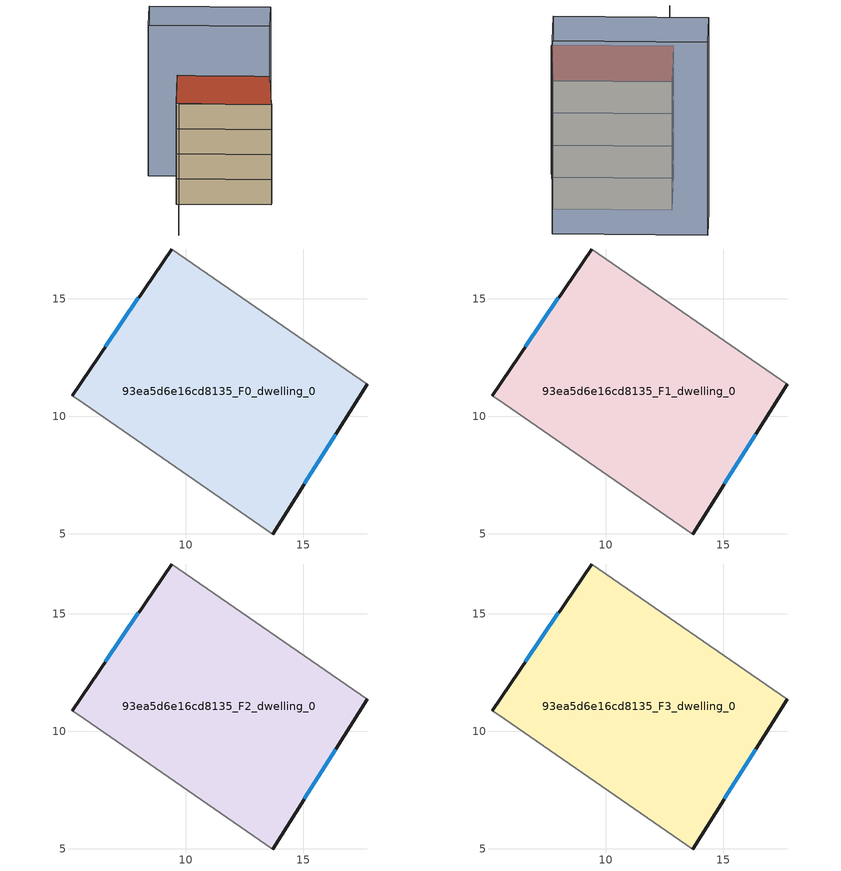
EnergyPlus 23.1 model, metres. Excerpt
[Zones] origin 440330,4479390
93ea5d6e16cd8135_F0_dwelling_0
 floor ground (EU_floor_Construction): 17.73,11.37 13.69,4.99 5.4,10.72 5.15,10.88 9.39,17.12 z0
 wall outside (EU_wall_Construction): 13.69,4.99 17.73,11.37 / 9.39,17.12 5.15,10.88 z0:3
 wall adiabatic (EU_wall_Construction): 17.73,11.37 9.39,17.12 / 5.15,10.88 5.4,10.72 13.69,4.99 z0:3
 window (EU_Window_Construction): 15.04,7.12 16.38,9.24 / 7.97,15.04 6.57,12.97 z1:2
93ea5d6e16cd8135_F1_dwelling_0
 floor to 93ea5d6e16cd8135_F0_dwelling_0 (EU_floor_Construction): 17.73,11.37 13.69,4.99 5.4,10.72 5.15,10.88 9.39,17.12 z3
 wall outside (EU_wall_Construction): 13.69,4.99 17.73,11.37 / 9.39,17.12 5.15,10.88 z3:6
 wall adiabatic (EU_wall_Construction): 17.73,11.37 9.39,17.12 / 5.15,10.88 5.4,10.72 13.69,4.99 z3:6
 window (EU_Window_Construction): 15.04,7.12 16.38,9.24 / 7.97,15.04 6.57,12.97 z4:5
93ea5d6e16cd8135_F2_dwelling_0
 floor to 93ea5d6e16cd8135_F1_dwelling_0 (EU_floor_Construction): 17.73,11.37 13.69,4.99 5.4,10.72 5.15,10.88 9.39,17.12 z6
 wall outside (EU_wall_Construction): 13.69,4.99 17.73,11.37 / 9.39,17.12 5.15,10.88 z6:9
 wall adiabatic (EU_wall_Construction): 17.73,11.37 9.39,17.12 / 5.15,10.88 5.4,10.72 13.69,4.99 z6:9
 window (EU_Window_Construction): 15.04,7.12 16.38,9.24 / 7.97,15.04 6.57,12.97 z7:8
93ea5d6e16cd8135_F3_dwelling_0
 floor to 93ea5d6e16cd8135_F2_dwelling_0 (EU_floor_Construction): 17.73,11.37 13.69,4.99 5.4,10.72 5.15,10.88 9.39,17.12 z9
 wall outside (EU_wall_Construction): 13.69,4.99 17.73,11.37 / 9.39,17.12 5.15,10.88 z9:12
 wall adiabatic (EU_wall_Construction): 17.73,11.37 9.39,17.12 / 5.15,10.88 5.4,10.72 13.69,4.99 z9:12
 window (EU_Window_Construction): 15.04,7.12 16.38,9.24 / 7.97,15.04 6.57,12.97 z10:11
 roof outside (EU_roof_Construction): 13.69,4.99 17.73,11.37 9.39,17.12 5.15,10.88 5.4,10.72 z12
shading: 0.87,3.8 5.4,10.73 / 5.4,10.73 13.89,5.17 z0:12; 17.73,11.37 6.81,18.9 / 6.81,18.9 9.69,23.09 / 9.69,23.09 20.61,15.56 / 20.61,15.56 17.73,11.37 z0:18
[Building]
EU S2 Campaign: North Axis=0; Terrain=City; Solar Distribution=FullExterior
[Site:Location]
Madrid: Latitude=40.5; Longitude=-3.5; Time Zone=1; Elevation=609
[SizingPeriod:WeatherFileDays]
AnnualSizingPeriod: Begin Month=1; Begin Day of Month=1; End Month=12; End Day of Month=31; Day of Week for Start Day=Monday; Use Weather File Daylight Saving Period=No; Use Weather File Rain and Snow Indicators=No
[MATERIAL]
EU_InternalMass_Material: Roughness=MediumRough; Thickness=0.1; Conductivity=1; Density=1800; Specific Heat=900; Thermal Absorptance=0.9; Solar Absorptance=0.7; Visible Absorptance=0.7
[MATERIAL:NOMASS] Roughness=MediumRough; Thermal Absorptance=0.9; Solar Absorptance=0.7; Visible Absorptance=0.7
Name | Thermal Resistance
EU_wall_NoMass | 0.459673
EU_roof_NoMass | 0.495815
EU_floor_NoMass | 0.788942
[WINDOWMATERIAL:SIMPLEGLAZINGSYSTEM]
EU_Window_SimpleGlazing: UFactor=4.26103; Solar Heat Gain Coefficient=0.85; Visible Transmittance=0.85
[CONSTRUCTION]
EU_wall_Construction: EU_wall_NoMass
EU_roof_Construction: EU_roof_NoMass
EU_floor_Construction: EU_floor_NoMass
EU_InternalMass_Construction: EU_InternalMass_Material
EU_Window_Construction: EU_Window_SimpleGlazing
[ZONE] Type=1; Multiplier=1; Ceiling Height=autocalculate; Volume=231.864; Floor Area=autocalculate; Part of Total Floor Area=Yes
93ea5d6e16cd8135_F0_dwelling_0; 93ea5d6e16cd8135_F1_dwelling_0; 93ea5d6e16cd8135_F2_dwelling_0; 93ea5d6e16cd8135_F3_dwelling_0
[INTERNALMASS] Construction=EU_InternalMass_Construction; Surface Area=77.2879
Name | Zone or ZoneList
93ea5d6e16cd8135_F0_dwelling_0_EU_InternalMass | 93ea5d6e16cd8135_F0_dwelling_0
93ea5d6e16cd8135_F1_dwelling_0_EU_InternalMass | 93ea5d6e16cd8135_F1_dwelling_0
93ea5d6e16cd8135_F2_dwelling_0_EU_InternalMass | 93ea5d6e16cd8135_F2_dwelling_0
93ea5d6e16cd8135_F3_dwelling_0_EU_InternalMass | 93ea5d6e16cd8135_F3_dwelling_0
[OTHEREQUIPMENT] Fuel Type=Electricity; Design Level Calculation Method=Watts/Area; Power per Zone Floor Area=1; Fraction Latent=0; Fraction Radiant=0; Fraction Lost=0; Carbon Dioxide Generation Rate=0; EndUse Subcategory=EU_Step8_InternalGains
Name | Zone or ZoneList or Space or SpaceList | Schedule
EU_Step8_InternalGain_93ea5d6e16cd8135_F0_dwelling_0_f000 | 93ea5d6e16cd8135_F0_dwelling_0 | EU_Step8_GainSchedule_93ea5d6e16cd8135_F0_dwelling_0_f000
EU_Step8_InternalGain_93ea5d6e16cd8135_F1_dwelling_0_f000 | 93ea5d6e16cd8135_F1_dwelling_0 | EU_Step8_GainSchedule_93ea5d6e16cd8135_F1_dwelling_0_f000
EU_Step8_InternalGain_93ea5d6e16cd8135_F2_dwelling_0_f000 | 93ea5d6e16cd8135_F2_dwelling_0 | EU_Step8_GainSchedule_93ea5d6e16cd8135_F2_dwelling_0_f000
EU_Step8_InternalGain_93ea5d6e16cd8135_F3_dwelling_0_f000 | 93ea5d6e16cd8135_F3_dwelling_0 | EU_Step8_GainSchedule_93ea5d6e16cd8135_F3_dwelling_0_f000
[ZONEVENTILATION:DESIGNFLOWRATE] Schedule=EU_AlwaysOn; Design Flow Rate Calculation Method=AirChanges/Hour; Air Changes per Hour=0.719161; Ventilation Type=Natural; Fan Pressure Rise=0; Fan Total Efficiency=1; Constant Term Coefficient=1; Temperature Term Coefficient=0; Velocity Term Coefficient=0; Velocity Squared Term Coefficient=0; Minimum Indoor Temperature=-100; Maximum Indoor Temperature=100; Delta Temperature=-100; Minimum Outdoor Temperature=-100; Maximum Outdoor Temperature=100; Maximum Wind Speed=40
Name | Zone or ZoneList or Space or SpaceList
EU_ConstantAir_93ea5d6e16cd8135_F0_dwelling_0 | 93ea5d6e16cd8135_F0_dwelling_0
EU_ConstantAir_93ea5d6e16cd8135_F1_dwelling_0 | 93ea5d6e16cd8135_F1_dwelling_0
EU_ConstantAir_93ea5d6e16cd8135_F2_dwelling_0 | 93ea5d6e16cd8135_F2_dwelling_0
EU_ConstantAir_93ea5d6e16cd8135_F3_dwelling_0 | 93ea5d6e16cd8135_F3_dwelling_0
[HVACTEMPLATE:THERMOSTAT] Constant Heating Setpoint=20; Constant Cooling Setpoint=50
EU_HeatOnly_93ea5d6e16cd8135_F0_dwelling_0; EU_HeatOnly_93ea5d6e16cd8135_F1_dwelling_0; EU_HeatOnly_93ea5d6e16cd8135_F2_dwelling_0; EU_HeatOnly_93ea5d6e16cd8135_F3_dwelling_0
[HVACTEMPLATE:ZONE:IDEALLOADSAIRSYSTEM] System Availability Schedule=EU_AlwaysOn; Maximum Heating Supply Air Temperature=50; Minimum Cooling Supply Air Temperature=13; Maximum Heating Supply Air Humidity Ratio=0.0156; Minimum Cooling Supply Air Humidity Ratio=0.0077; Heating Limit=NoLimit; Cooling Limit=NoLimit; Heating Availability Schedule=EU_AlwaysOn; Cooling Availability Schedule=EU_CoolingOff; Dehumidification Control Type=ConstantSensibleHeatRatio; Cooling Sensible Heat Ratio=0.7; Dehumidification Setpoint=60; Humidification Control Type=None; Humidification Setpoint=30; Outdoor Air Method=None; Outdoor Air Flow Rate per Person=0.00944; Outdoor Air Flow Rate per Zone Floor Area=0; Outdoor Air Flow Rate per Zone=0; Demand Controlled Ventilation Type=None; Outdoor Air Economizer Type=NoEconomizer; Heat Recovery Type=None; Sensible Heat Recovery Effectiveness=0.7; Latent Heat Recovery Effectiveness=0.65
Name | Template Thermostat
93ea5d6e16cd8135_F0_dwelling_0 | EU_HeatOnly_93ea5d6e16cd8135_F0_dwelling_0
93ea5d6e16cd8135_F1_dwelling_0 | EU_HeatOnly_93ea5d6e16cd8135_F1_dwelling_0
93ea5d6e16cd8135_F2_dwelling_0 | EU_HeatOnly_93ea5d6e16cd8135_F2_dwelling_0
93ea5d6e16cd8135_F3_dwelling_0 | EU_HeatOnly_93ea5d6e16cd8135_F3_dwelling_0
[SIZING:ZONE] Zone Cooling Design Supply Air Temperature Input Method=SupplyAirTemperature; Zone Cooling Design Supply Air Temperature=13; Zone Heating Design Supply Air Temperature Input Method=SupplyAirTemperature; Zone Heating Design Supply Air Temperature=50; Zone Cooling Design Supply Air Humidity Ratio=0.008; Zone Heating Design Supply Air Humidity Ratio=0.008; Cooling Design Air Flow Method=DesignDay; Cooling Design Air Flow Rate=0; Cooling Minimum Air Flow per Zone Floor Area=0.000762; Cooling Minimum Air Flow=0; Cooling Minimum Air Flow Fraction=0.2; Heating Design Air Flow Method=DesignDay; Heating Design Air Flow Rate=0; Heating Maximum Air Flow per Zone Floor Area=0.002032; Heating Maximum Air Flow=0.141576; Heating Maximum Air Flow Fraction=0.3; Account for Dedicated Outdoor Air System=No; Dedicated Outdoor Air System Control Strategy=NeutralSupplyAir; Dedicated Outdoor Air Low Setpoint Temperature for Design=autosize; Dedicated Outdoor Air High Setpoint Temperature for Design=autosize; Zone Load Sizing Method=Sensible Load Only No Latent Load; Zone Latent Cooling Design Supply Air Humidity Ratio Input Method=HumidityRatioDifference; Zone Cooling Design Supply Air Humidity Ratio Difference=0.005; Zone Latent Heating Design Supply Air Humidity Ratio Input Method=HumidityRatioDifference; Zone Humidification Design Supply Air Humidity Ratio Difference=0.005
93ea5d6e16cd8135_F0_dwelling_0; 93ea5d6e16cd8135_F1_dwelling_0; 93ea5d6e16cd8135_F2_dwelling_0; 93ea5d6e16cd8135_F3_dwelling_0
[SCHEDULE:CONSTANT]
Name | Hourly Value
EU_AlwaysOn | 1
EU_CoolingOff | 0
[SCHEDULE:FILE] Column Number=1; Rows to Skip at Top=0; Number of Hours of Data=8760; Column Separator=Comma; Interpolate to Timestep=No; Minutes per Item=60; Adjust Schedule for Daylight Savings=Yes
Name | File
EU_Step8_GainSchedule_93ea5d6e16cd8135_F0_dwelling_0_f000 | ../../schedules/93ea5d6e16cd8135/93ea5d6e16cd8135_F0_dwelling_0_f000_gain.csv
EU_Step8_GainSchedule_93ea5d6e16cd8135_F1_dwelling_0_f000 | ../../schedules/93ea5d6e16cd8135/93ea5d6e16cd8135_F1_dwelling_0_f000_gain.csv
EU_Step8_GainSchedule_93ea5d6e16cd8135_F2_dwelling_0_f000 | ../../schedules/93ea5d6e16cd8135/93ea5d6e16cd8135_F2_dwelling_0_f000_gain.csv
EU_Step8_GainSchedule_93ea5d6e16cd8135_F3_dwelling_0_f000 | ../../schedules/93ea5d6e16cd8135/93ea5d6e16cd8135_F3_dwelling_0_f000_gain.csv
